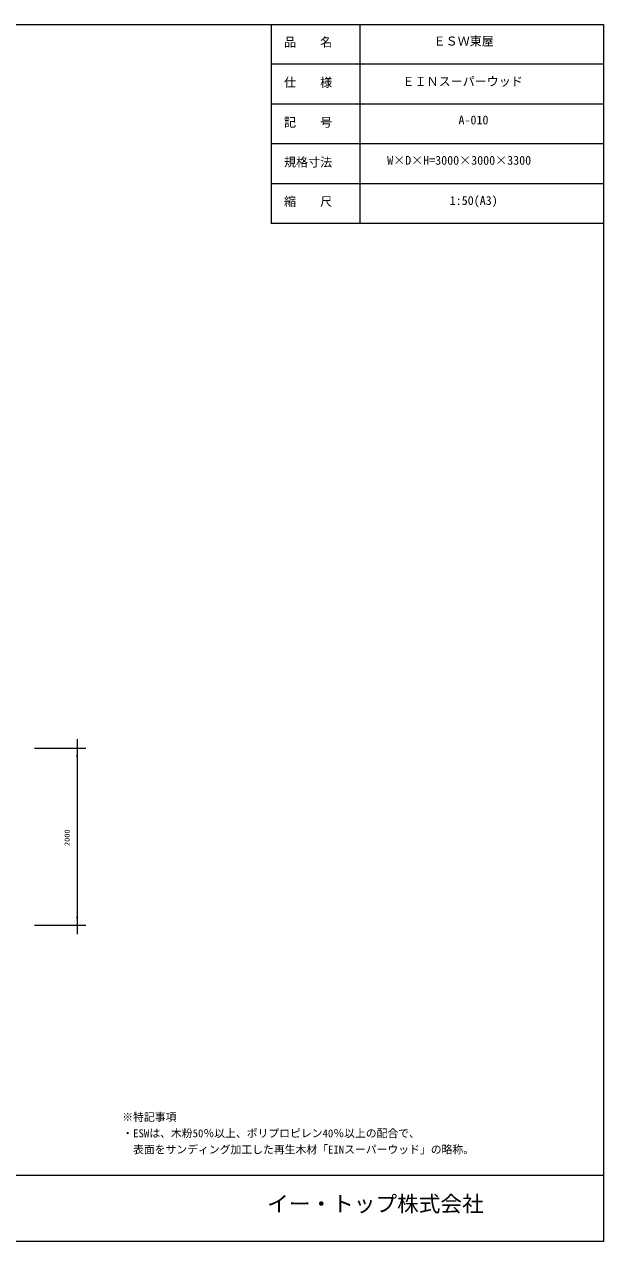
# Model space of a CAD drawing. Units: millimetres, scale not verified. Extents: x -9750 to 9750, y -6875 to 6875.
# Drawn here: x 3214 to 9750, y -6875 to 6875 of the extents above; entities that cross this region are included whole.
import ezdxf
from ezdxf.enums import TextEntityAlignment as Align

# ---------------------------------------------------------------- set-up
doc = ezdxf.new("R2010")
doc.units = ezdxf.units.MM
doc.header["$LTSCALE"] = 50
doc.layers.add('0-1_IMPORTED', color=30, linetype='Continuous', lineweight=18)
doc.styles.add('ＭＳ ゴシック', font='')
doc.styles.get('ＭＳ ゴシック').set_extended_font_data('MS Gothic')

msp = doc.modelspace()

# ---------------------------------------------------------------- linework, layer by layer
at = {"layer": '0-1_IMPORTED'}
for p, q in [((6000, 6875), (6000, 4625)), ((7000, 6875), (7000, 4625)), ((9750, 6425), (6000, 6425)), ((9750, 5975), (6000, 5975)), ((9750, 5525), (6000, 5525)), ((9750, 5075), (6000, 5075)), ((9750, 4625), (6000, 4625)), ((-9750, -6125), (9750, -6125))]:
    msp.add_line(p, q, dxfattribs=at)
at = {"layer": '0-1_IMPORTED', "color": 1}
for p, q in [((3809, -1200), (3809, -1300)), ((3329, -1300), (3909, -1300)), ((3809, -1300), (3809, -3300)), ((3329, -3300), (3909, -3300)), ((3809, -3300), (3809, -3400))]:
    msp.add_line(p, q, dxfattribs=at)
at = {"layer": '0-1_IMPORTED'}
msp.add_lwpolyline([(-9750, 6875), (9750, 6875), (9750, -6875), (-9750, -6875)], close=True, dxfattribs=at)
at = {"layer": '0-1_IMPORTED', "color": 1}
for points in [[(3809, -1300), (3817.75, -1399.99), (3800.25, -1399.99)], [(3809, -3300), (3800.25, -3200.01), (3817.75, -3200.01)]]:
    msp.add_solid(points, dxfattribs=at)

# ---------------------------------------------------------------- texts
at = {"layer": '0-1_IMPORTED', "color": 7, "style": 'ＭＳ ゴシック'}
for s, height, p in [('品\u3000\u3000名', 99.51, (6144.25, 6593.55)), ('ＥＳＷ東屋', 99.51, (7832, 6605.3)), ('仕\u3000\u3000様', 99.51, (6144.25, 6138.55)), ('ＥＩＮスーパーウッド', 99.51, (7481.02, 6149.8)), ('記\u3000\u3000号', 99.51, (6144.25, 5688.55)), ('A-010', 99.51, (8112.21, 5715.05)), ('規格寸法', 99.51, (6144.25, 5238.55)), ('W×D×H=3000×3000×3300', 99.51, (7307.87, 5259.55)), ('縮\u3000\u3000尺', 99.51, (6144.25, 4793.55)), ('1:50(A3)', 99.51, (8013.42, 4805.28)), ('※特記事項', 89.56, (4319, -5539.65)), ('・ESWは、木粉50％以上、ポリプロピレン40％以上の配合で、', 89.56, (4319, -5722.89)), ('  表面をサンディング加工した再生木材「EINスーパーウッド」の略称。', 89.56, (4319, -5906.14)), ('イー・トップ株式会社', 179.1, (5953.75, -6591.05))]:
    msp.add_text(s, height=height, dxfattribs=at).set_placement(p, align=Align.BOTTOM_LEFT)
msp.add_text('2000', height=59.71, rotation=90, dxfattribs=at).set_placement((3744.18, -2405.83), align=Align.BOTTOM_LEFT)

doc.saveas('drawing.dxf')
